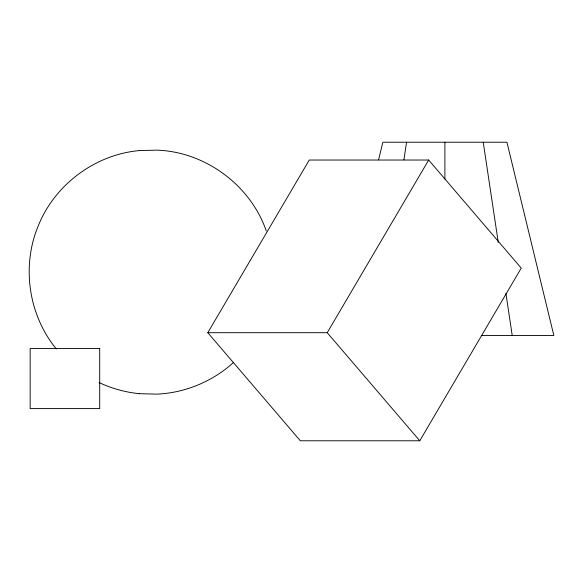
<?xml version="1.0" encoding="UTF-8"?>
<svg xmlns="http://www.w3.org/2000/svg" width="583" height="583" viewBox="0 0 583 583"><rect width="100%" height="100%" fill="white"/><g stroke="black" fill="none" stroke-linecap="round" stroke-linejoin="round"><path stroke-width="0.87" d="M403.917 159.793L406.555 142.223M378.593 159.793L382.856 142.223L506.926 142.223L553.85 335.531L481.296 335.531M207.803 332.696L309.267 160.034L428.687 160.034L521.238 268.114L419.775 440.777L300.354 440.777L207.803 332.696L327.223 332.696L419.775 440.777M327.223 332.696L428.687 160.034M233.309 362.633C212.584 381.479 185.248 392.804 157.272 394.13L139.33 393.685M139.315 150.589C95.306 154.524 54.984 184.425 38.449 225.395C21.301 265.79 28.407 315.09 56.347 348.947M139.33 150.589L157.272 150.144C205.544 151.952 250.544 185.328 266.285 230.992M139.315 393.685C125.396 392.286 111.725 388.504 99.066 382.55M483.234 142.223L498.261 242.39M505.906 293.358L512.231 335.531M444.895 142.223L444.895 179.127M99.7 348.554L30.163 348.554L30.163 408.596L99.7 408.596L99.7 348.554"/></g></svg>
